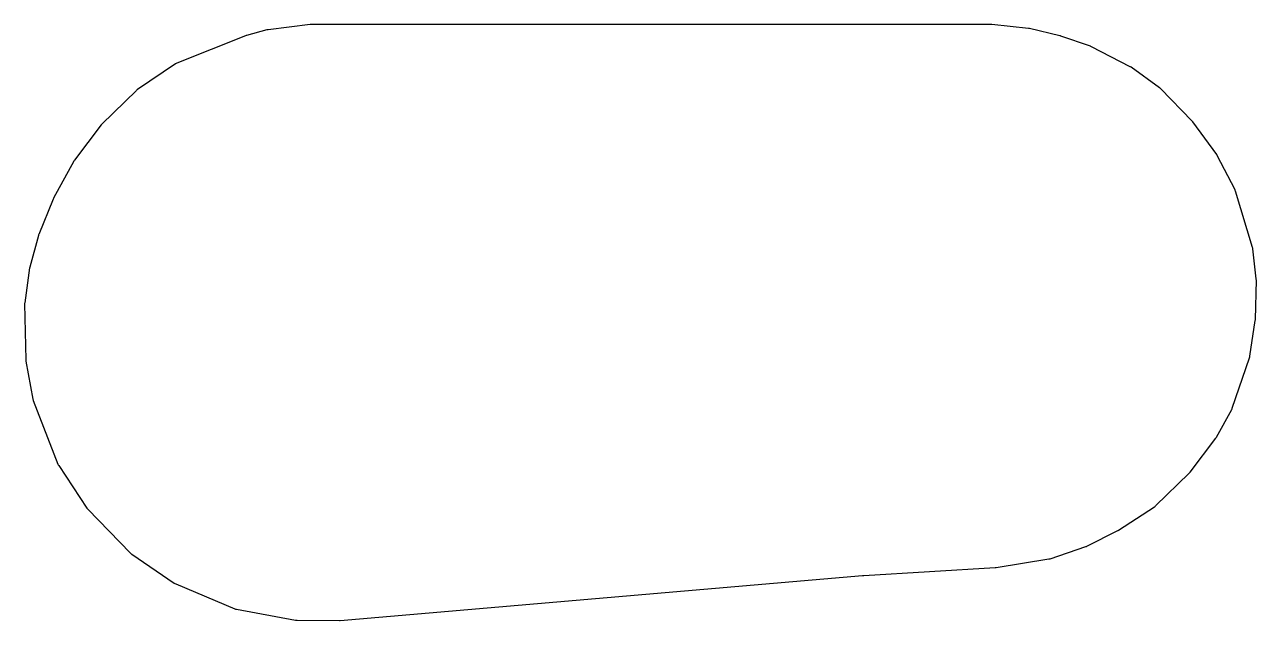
# Model space of a CAD drawing. Header units: millimetres. Extents: x 0 to 158, y 0 to 77.
import ezdxf

# ---------------------------------------------------------------- set-up
doc = ezdxf.new("R2010")
doc.units = ezdxf.units.MM
doc.layers.add('POCKET', color=7, linetype='Continuous')

msp = doc.modelspace()

# ---------------------------------------------------------------- linework, layer by layer
at = {"layer": 'POCKET'}
for p, q in [((36.74, 76.67), (31.31, 76.01)), ((36.8, 76.67), (36.74, 76.67)), ((36.86, 76.67), (36.8, 76.67)), ((124.32, 76.67), (36.86, 76.67)), ((124.37, 76.67), (124.32, 76.67)), ((124.42, 76.67), (124.37, 76.67)), ((129.16, 76.19), (124.42, 76.67)), ((129.22, 76.18), (129.16, 76.19)), ((129.29, 76.17), (129.22, 76.18)), ((133.19, 75.24), (129.29, 76.17)), ((28.42, 75.25), (19.59, 71.72)), ((28.48, 75.27), (28.42, 75.25)), ((28.53, 75.29), (28.48, 75.27)), ((31.17, 75.99), (28.53, 75.29)), ((31.24, 76), (31.17, 75.99)), ((31.31, 76.01), (31.24, 76)), ((133.24, 75.23), (133.19, 75.24)), ((133.28, 75.21), (133.24, 75.23)), ((137.1, 73.89), (133.28, 75.21)), ((137.16, 73.86), (137.1, 73.89)), ((137.23, 73.83), (137.16, 73.86)), ((142.2, 71.26), (137.23, 73.83)), ((19.4, 71.62), (14.52, 68.33)), ((19.5, 71.68), (19.4, 71.62)), ((19.59, 71.72), (19.5, 71.68)), ((142.27, 71.23), (142.2, 71.26)), ((142.33, 71.19), (142.27, 71.23)), ((146, 68.55), (142.33, 71.19)), ((14.38, 68.21), (9.93, 63.88)), ((14.45, 68.27), (14.38, 68.21)), ((14.52, 68.33), (14.45, 68.27)), ((146.07, 68.5), (146, 68.55)), ((146.14, 68.44), (146.07, 68.5)), ((150.21, 64.26), (146.14, 68.44)), ((9.84, 63.77), (6.4, 59.25)), ((9.88, 63.82), (9.84, 63.77)), ((9.93, 63.88), (9.88, 63.82)), ((150.26, 64.21), (150.21, 64.26)), ((150.3, 64.15), (150.26, 64.21)), ((153.35, 59.95), (150.3, 64.15)), ((6.32, 59.12), (3.73, 54.33)), ((6.36, 59.18), (6.32, 59.12)), ((6.4, 59.25), (6.36, 59.18)), ((153.4, 59.89), (153.35, 59.95)), ((153.43, 59.82), (153.4, 59.89)), ((155.71, 55.42), (153.43, 59.82)), ((3.68, 54.23), (1.81, 49.67)), ((3.7, 54.28), (3.68, 54.23)), ((3.73, 54.33), (3.7, 54.28)), ((155.74, 55.34), (155.71, 55.42)), ((155.78, 55.25), (155.74, 55.34)), ((157.97, 47.99), (155.78, 55.25)), ((1.77, 49.55), (0.67, 45.48)), ((1.79, 49.61), (1.77, 49.55)), ((1.81, 49.67), (1.79, 49.61)), ((157.99, 47.91), (157.97, 47.99)), ((158.01, 47.82), (157.99, 47.91)), ((158.45, 43.94), (158.01, 47.82)), ((0.64, 45.36), (0.01, 40.88)), ((0.65, 45.42), (0.64, 45.36)), ((0.67, 45.48), (0.65, 45.42)), ((158.33, 38.74), (158.46, 43.8)), ((158.45, 43.87), (158.45, 43.94)), ((158.46, 43.8), (158.45, 43.87)), ((0.01, 40.88), (0, 40.8)), ((0, 40.8), (0, 40.72)), ((0, 40.72), (0.15, 33.54)), ((157.63, 33.99), (158.32, 38.61)), ((158.32, 38.61), (158.33, 38.68)), ((158.33, 38.68), (158.33, 38.74)), ((0.15, 33.54), (0.16, 33.46)), ((0.16, 33.46), (0.17, 33.38)), ((0.17, 33.38), (1.06, 28.46)), ((155.36, 27.3), (157.59, 33.81)), ((157.59, 33.81), (157.61, 33.9)), ((157.61, 33.9), (157.63, 33.99)), ((1.06, 28.46), (1.08, 28.37)), ((1.08, 28.37), (1.11, 28.28)), ((1.11, 28.28), (4.28, 20.12)), ((153.32, 23.58), (155.29, 27.14)), ((155.29, 27.14), (155.33, 27.22)), ((155.33, 27.22), (155.36, 27.3)), ((149.92, 19.06), (153.24, 23.46)), ((153.24, 23.46), (153.28, 23.52)), ((153.28, 23.52), (153.32, 23.58)), ((4.28, 20.12), (4.32, 20.03)), ((4.32, 20.03), (4.38, 19.93)), ((4.38, 19.93), (8.01, 14.45)), ((149.87, 19), (149.92, 19.06)), ((145.5, 14.73), (149.82, 18.94)), ((149.82, 18.94), (149.87, 19)), ((8.01, 14.45), (8.07, 14.37)), ((8.07, 14.37), (8.13, 14.3)), ((8.13, 14.3), (13.64, 8.65)), ((140.71, 11.6), (145.35, 14.61)), ((145.35, 14.61), (145.43, 14.67)), ((145.43, 14.67), (145.5, 14.73)), ((136.66, 9.55), (140.62, 11.55)), ((140.62, 11.55), (140.67, 11.58)), ((140.67, 11.58), (140.71, 11.6)), ((136.53, 9.49), (136.6, 9.52)), ((136.6, 9.52), (136.66, 9.55)), ((13.64, 8.65), (13.71, 8.58)), ((13.71, 8.58), (13.79, 8.52)), ((13.79, 8.52), (19.25, 4.8)), ((131.83, 7.92), (131.91, 7.94)), ((131.91, 7.94), (136.53, 9.49)), ((107.96, 5.77), (124.87, 6.8)), ((124.87, 6.8), (124.92, 6.8)), ((124.92, 6.8), (124.97, 6.81)), ((124.97, 6.81), (131.75, 7.9)), ((131.75, 7.9), (131.83, 7.92)), ((19.25, 4.8), (19.34, 4.75)), ((40.58, 0), (107.8, 5.76)), ((107.8, 5.76), (107.88, 5.76)), ((107.88, 5.76), (107.96, 5.77)), ((19.34, 4.75), (19.43, 4.7)), ((19.43, 4.7), (27.04, 1.5)), ((27.04, 1.5), (27.14, 1.46)), ((27.14, 1.46), (27.24, 1.44)), ((27.24, 1.44), (34.86, 0.03)), ((34.86, 0.03), (34.95, 0.01)), ((34.95, 0.01), (35.04, 0.01)), ((35.04, 0.01), (40.5, 0)), ((40.5, 0), (40.54, 0)), ((40.54, 0), (40.58, 0))]:
    msp.add_line(p, q, dxfattribs=at)

doc.saveas('drawing.dxf')
